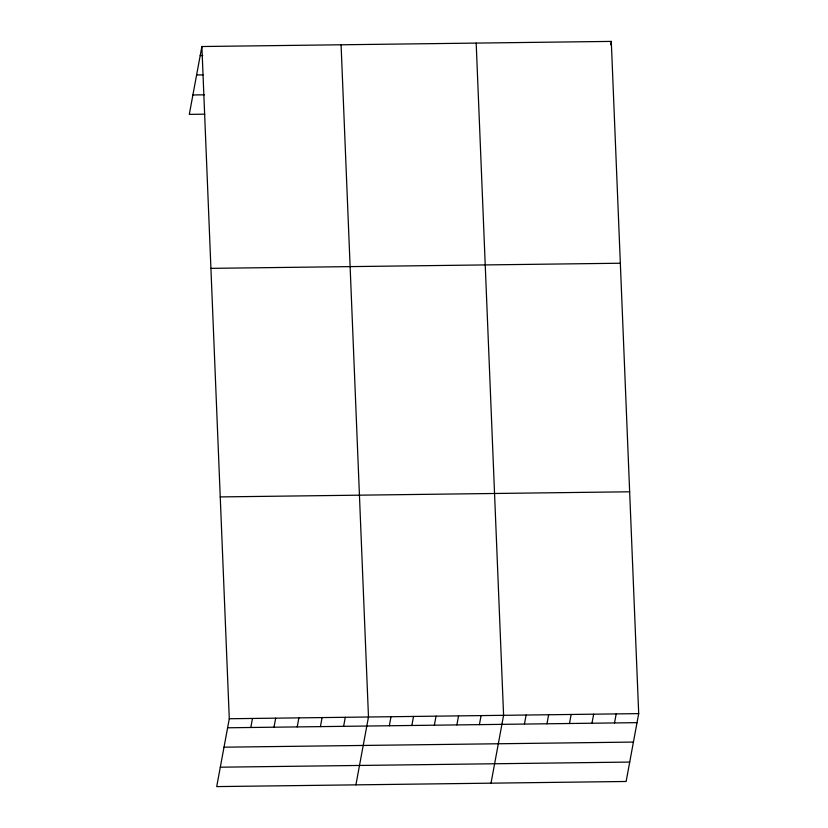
<?xml version="1.0" encoding="UTF-8"?>
<svg xmlns="http://www.w3.org/2000/svg" width="828" height="828" viewBox="0 0 828 828"><rect width="100%" height="100%" fill="white"/><g stroke="black" fill="none" stroke-linecap="round" stroke-linejoin="round"><path stroke-width="1.24" d="M201.877 46.523L229.284 718.745L216.708 786.6L626.123 781.477L638.698 713.622L611.292 41.4L201.877 46.523L189.302 114.378L204.764 114.181M250.812 727.491L252.478 718.456M274.006 727.201L275.683 718.166M297.211 726.912L298.887 717.876M320.405 726.622L322.082 717.586M343.61 726.332L345.286 717.296M355.905 784.861L368.481 717.007L341.074 44.784M389.326 725.752L391.002 716.717M411.847 725.473L413.524 716.437M434.369 725.193L436.035 716.158M456.88 724.914L458.557 715.878M479.402 724.635L481.078 715.599M610.671 44.784L611.292 41.4M491.014 783.174L503.59 715.309L476.183 43.087M524.434 724.065L526.111 715.03M546.956 723.786L548.633 714.75M569.478 723.506L571.144 714.471M591.989 723.217L593.666 714.191M614.511 722.937L616.187 713.902M200.2 55.559L202.777 55.528M196.598 74.965L203.046 74.882M192.893 94.961L204.495 94.816M210.923 268.355L620.338 263.232M220.238 496.914L629.653 491.791M229.284 718.745L638.698 713.622M227.607 727.781L637.032 722.658M224.005 747.187L633.43 742.074M220.3 767.194L629.725 762.07"/></g></svg>
